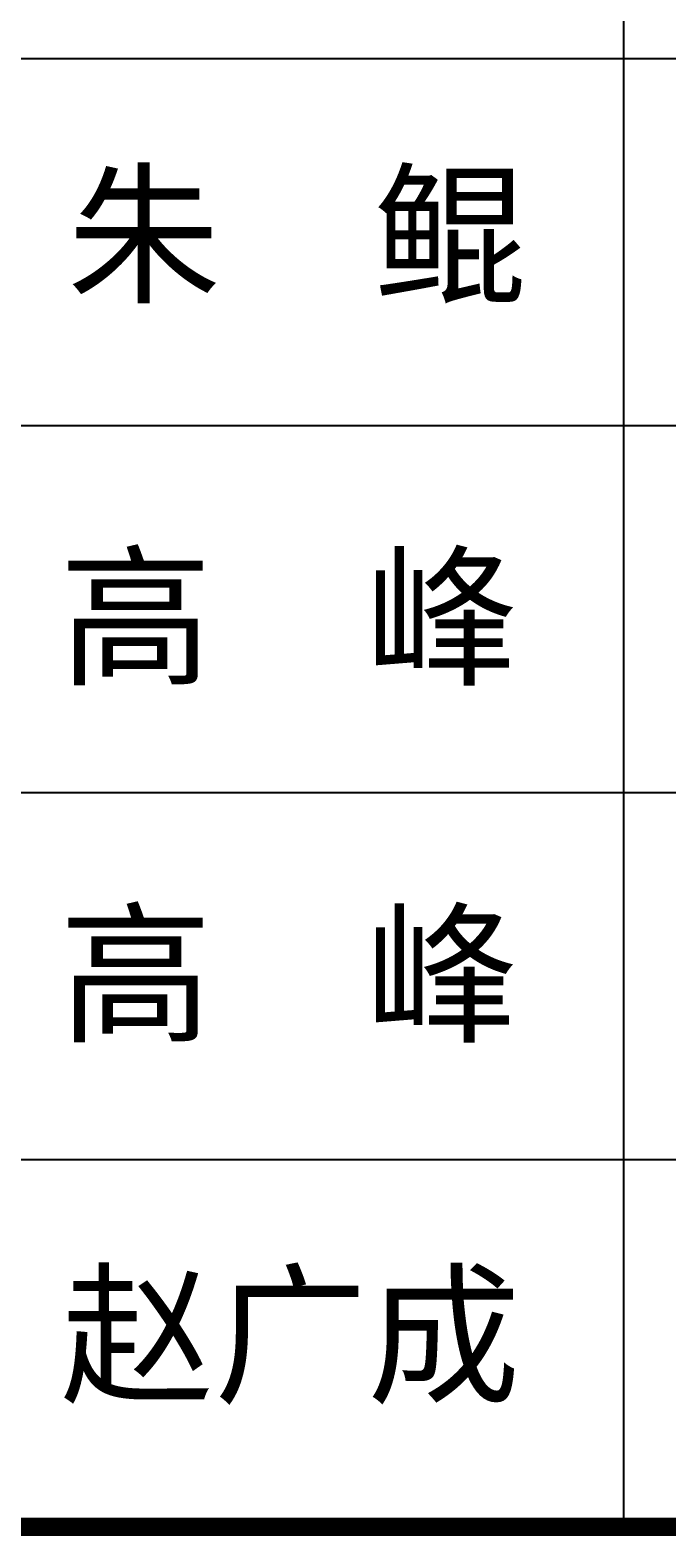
# Model space of a CAD drawing. Extents: x -21908402 to 2681150, y 88493 to 5079726.
# Drawn here: x 1744746 to 1746585, y 296217 to 300567 of the extents above; entities that cross this region are included whole.
import ezdxf

# ---------------------------------------------------------------- set-up
doc = ezdxf.new("R2010")
doc.units = 0
doc.header["$LTSCALE"] = 1000
for name, color, linetype in [('PP-PM-TK', 7, 'Continuous'), ('PUB_TITLE', 4, 'Continuous'), ('签名', 255, 'Continuous')]:
    doc.layers.add(name, color=color, linetype=linetype)
doc.styles.add('-黑体', font='simhei.ttf', dxfattribs={"width": 0.8})

# ---------------------------------------------------------------- blocks, each defined once
blk = doc.blocks.new('tk')
at = {"layer": 'PP-PM-TK', "color": 4, "const_width": 21.2}
blk.add_lwpolyline([(1742537.1, 359243.1), (1748370.6, 359243.1)], dxfattribs=at)
at = {"layer": 'PUB_TITLE', "color": 4}
for p, q in [((1746461.4, 359243.1), (1746461.4, 366667.7)), ((1742537.1, 363485.7), (1748370.6, 363485.7)), ((1742537.1, 362425.1), (1748370.6, 362425.1)), ((1742537.1, 361364.4), (1748370.6, 361364.4)), ((1742537.1, 360303.8), (1748370.6, 360303.8)), ((1742537.1, 359243.1), (1748370.6, 359243.1))]:
    blk.add_line(p, q, dxfattribs=at)
at = {"layer": 'PUB_TITLE', "color": 4, "lineweight": 40, "const_width": 53}
blk.add_lwpolyline([(1742537.1, 359243.1), (1748370.6, 359243.1)], dxfattribs=at)
at = {"layer": '签名', "linetype": 'Continuous', "style": '-黑体'}
for s, p in [('朱  鲲', (1744852.4, 362813.7)), ('高  峰', (1744829.5, 361709)), ('高  峰', (1744829.5, 360677.3)), ('赵广成', (1744834.1, 359634.7))]:
    blk.add_text(s, height=324.56, dxfattribs=at).set_placement(p)

msp = doc.modelspace()

# ---------------------------------------------------------------- block references
msp.add_blockref('tk', (0, -63000))

doc.saveas('drawing.dxf')
